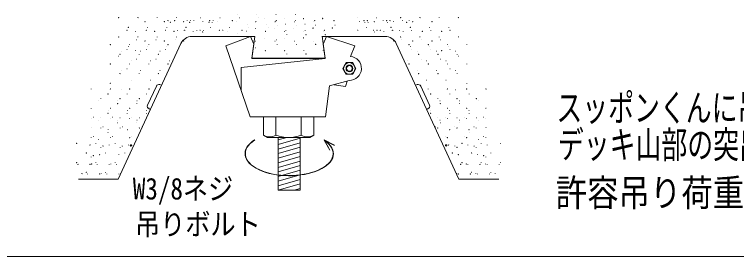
# Model space of a CAD drawing. Units: millimetres, scale not verified. Extents: x -2848 to 2851, y -2045 to 2045.
# Drawn here: x -1297 to -547, y 511 to 762 of the extents above; entities that cross this region are included whole.
import ezdxf
from ezdxf.enums import TextEntityAlignment as Align

# ---------------------------------------------------------------- set-up
doc = ezdxf.new("R2010")
doc.units = ezdxf.units.MM
doc.header["$LTSCALE"] = 8
doc.linetypes.add('DASHED1', pattern=[1.8, 1.2, -0.6])
doc.layers.add('0-0_0', color=4, linetype='Continuous', lineweight=9)
doc.styles.add('ＭＳ ゴシック', font='')
doc.styles.get('ＭＳ ゴシック').set_extended_font_data('MS Gothic')

msp = doc.modelspace()

# ---------------------------------------------------------------- linework, layer by layer
at = {"layer": '0-0_0', "color": 2, "lineweight": 18}
for p, q in [((-1112.909, 739.323), (-1047.582, 739.323)), ((-1047.582, 739.323), (-1050.576, 716.81)), ((-977.648, 739.438), (-974.638, 716.81)), ((-912.306, 739.323), (-977.633, 739.323)), ((-1050.623, 716.456), (-974.591, 716.456)), ((-974.638, 716.81), (-1050.576, 716.81)), ((-1159.018, 667.983), (-1149.875, 687.755)), ((-1146.292, 689.255), (-1144.425, 688.569)), ((-878.922, 689.255), (-880.79, 688.569)), ((-866.197, 667.983), (-875.339, 687.755)), ((-1157.398, 664.034), (-1156.011, 663.525)), ((-867.816, 664.034), (-869.203, 663.525)), ((-1313.403, 510.846), (2848.301, 510.846))]:
    msp.add_line(p, q, dxfattribs=at)
at = {"layer": '0-0_0', "color": 6, "lineweight": 18}
for p, q in [((-1052.13, 739.323), (-1077.678, 729.676)), ((-973.085, 739.323), (-943.856, 729.658)), ((-1077.678, 729.676), (-1052.435, 655.664)), ((-943.856, 729.658), (-948.328, 718.569)), ((-1050.623, 716.456), (-974.591, 716.456)), ((-945.981, 712.049), (-942.543, 706.094)), ((-942.543, 706.094), (-945.981, 700.139)), ((-1052.435, 655.664), (-974.313, 655.664)), ((-986.489, 655.664), (-1038.726, 655.664)), ((-1025.666, 655.664), (-1025.666, 636.78)), ((-999.548, 655.664), (-999.548, 636.78)), ((-990.653, 634.375), (-1034.562, 634.375)), ((-1023.266, 579.632), (-1023.266, 634.375)), ((-1023.266, 627.114), (-1000.457, 633.698)), ((-1000.457, 634.375), (-1000.457, 579.632)), ((-1023.266, 622.366), (-1000.457, 628.95)), ((-1023.266, 617.618), (-1000.457, 624.202)), ((-1023.266, 612.87), (-1000.457, 619.453)), ((-1023.266, 608.121), (-1000.457, 614.705)), ((-1023.266, 603.373), (-1000.457, 609.957)), ((-1023.266, 598.625), (-1000.457, 605.209)), ((-1023.266, 593.877), (-1000.457, 600.461)), ((-1023.266, 589.129), (-1000.457, 595.712)), ((-1023.266, 584.38), (-1000.457, 590.964)), ((-1023.266, 579.632), (-1000.555, 586.187)), ((-1023.266, 579.632), (-1000.457, 579.632)), ((-1006.816, 579.632), (-1000.457, 581.468))]:
    msp.add_line(p, q, dxfattribs=at)
at = {"layer": '0-0_0', "color": 6, "linetype": 'DASHED1', "lineweight": 18}
msp.add_line((-1023.266, 631.862), (-1014.558, 634.375), dxfattribs=at)
at = {"layer": '0-0_0', "color": 3, "lineweight": 18}
for p, q in [((-975.723, 631.939), (-964.858, 626.299)), ((-975.723, 631.939), (-969.707, 621.278)), ((-975.493, 631.717), (-964.901, 626.218)), ((-975.493, 631.717), (-969.628, 621.323)), ((-969.588, 621.346), (-975.378, 631.606)), ((-964.922, 626.178), (-975.378, 631.606)), ((-969.549, 621.368), (-975.262, 631.494)), ((-964.942, 626.138), (-975.262, 631.494))]:
    msp.add_line(p, q, dxfattribs=at)
at = {"layer": '0-0_0', "color": 6, "lineweight": 18}
for points in [[(-1052.13, 739.323), (-1048.666, 731.174), (-1050.623, 716.456)], [(-973.085, 739.323), (-976.549, 731.174), (-974.591, 716.456)], [(-1061.758, 682.997), (-1061.758, 707.18), (-974.591, 716.456)], [(-956.295, 706.094), (-952.857, 712.049), (-945.981, 712.049)], [(-945.981, 700.139), (-952.857, 700.139), (-956.295, 706.094)], [(-949.574, 693.573), (-969.91, 687.901), (-974.313, 655.664)], [(-965.283, 689.191), (-953.327, 687.42), (-951.726, 692.737)], [(-1038.726, 655.664), (-1038.726, 636.78), (-1034.562, 634.375)], [(-986.489, 655.664), (-986.489, 636.78), (-990.653, 634.375)]]:
    msp.add_lwpolyline(points, dxfattribs=at)
at = {"layer": '0-0_0', "color": 2, "lineweight": 18}
for points in [[(-1124.36, 731.964), (-1189.43, 591.253), (-1230.937, 591.253)], [(-900.854, 731.964), (-835.786, 591.253), (-794.278, 591.253)]]:
    msp.add_lwpolyline(points, dxfattribs=at)
at = {"layer": '0-0_0'}
for centre, radius in [((-1189.07, 758.758), 0.1), ((-1169.07, 758.758), 0.1), ((-1149.07, 758.758), 0.1), ((-1129.07, 758.758), 0.1), ((-1103.83, 758.593), 0.1), ((-1083.83, 758.593), 0.1), ((-1065.577, 761.979), 0.1), ((-1063.83, 758.593), 0.1), ((-1045.577, 761.979), 0.1), ((-1043.83, 758.593), 0.1), ((-1025.577, 761.979), 0.1), ((-1005.577, 761.979), 0.1), ((-997.125, 758.06), 0.1), ((-977.125, 758.06), 0.1), ((-941.385, 758.593), 0.1), ((-921.385, 758.593), 0.1), ((-896.145, 758.758), 0.1), ((-876.145, 758.758), 0.1), ((-856.145, 758.758), 0.1), ((-836.145, 758.758), 0.1), ((-1161.638, 754.563), 0.1), ((-1141.638, 754.563), 0.1), ((-1137.916, 755.69), 0.1), ((-1135.326, 753.914), 0.1), ((-1130.946, 755.69), 0.1), ((-1121.638, 754.563), 0.1), ((-1117.916, 755.69), 0.1), ((-1115.326, 753.914), 0.1), ((-1114.5, 755.69), 0.1), ((-1110.946, 755.69), 0.1), ((-1101.638, 754.563), 0.1), ((-1095.326, 753.914), 0.1), ((-1094.5, 755.69), 0.1), ((-1091.91, 753.914), 0.1), ((-1090.946, 755.69), 0.1), ((-1086.398, 754.722), 0.1), ((-1070.946, 755.69), 0.1), ((-1066.398, 754.722), 0.1), ((-1055.577, 751.979), 0.1), ((-1046.692, 754.404), 0.1), ((-1046.398, 754.722), 0.1), ((-1037.176, 757.466), 0.1), ((-1035.577, 751.979), 0.1), ((-1026.692, 754.404), 0.1), ((-1026.398, 754.722), 0.1), ((-1025.386, 755.69), 0.1), ((-1024.418, 751.018), 0.1), ((-1017.176, 757.466), 0.1), ((-1015.577, 751.979), 0.1), ((-1006.692, 754.404), 0.1), ((-1005.386, 755.69), 0.1), ((-1004.418, 751.018), 0.1), ((-997.176, 757.466), 0.1), ((-995.577, 751.979), 0.1), ((-986.692, 754.404), 0.1), ((-985.386, 755.69), 0.1), ((-984.418, 751.018), 0.1), ((-977.176, 757.466), 0.1), ((-965.386, 755.69), 0.1), ((-964.418, 751.018), 0.1), ((-938.817, 754.722), 0.1), ((-934.268, 755.69), 0.1), ((-933.304, 753.914), 0.1), ((-930.714, 755.69), 0.1), ((-929.889, 753.914), 0.1), ((-923.577, 754.563), 0.1), ((-914.268, 755.69), 0.1), ((-910.714, 755.69), 0.1), ((-909.889, 753.914), 0.1), ((-907.299, 755.69), 0.1), ((-903.577, 754.563), 0.1), ((-894.268, 755.69), 0.1), ((-889.889, 753.914), 0.1), ((-887.299, 755.69), 0.1), ((-883.577, 754.563), 0.1), ((-863.577, 754.563), 0.1), ((-1180.354, 745.696), 0.1), ((-1179.07, 748.758), 0.1), ((-1171.638, 744.563), 0.1), ((-1160.354, 745.696), 0.1), ((-1159.07, 748.758), 0.1), ((-1151.638, 744.563), 0.1), ((-1140.354, 745.696), 0.1), ((-1139.07, 748.758), 0.1), ((-1131.638, 744.563), 0.1), ((-1127.916, 745.69), 0.1), ((-1120.946, 745.69), 0.1), ((-1120.354, 745.696), 0.1), ((-1119.07, 748.758), 0.1), ((-1111.638, 744.563), 0.1), ((-1107.916, 745.69), 0.1), ((-1104.5, 745.69), 0.1), ((-1101.91, 743.914), 0.1), ((-1100.946, 745.69), 0.1), ((-1093.83, 748.593), 0.1), ((-1084.5, 745.69), 0.1), ((-1080.946, 745.69), 0.1), ((-1076.398, 744.722), 0.1), ((-1073.83, 748.593), 0.1), ((-1060.946, 745.69), 0.1), ((-1056.398, 744.722), 0.1), ((-1053.83, 748.593), 0.1), ((-1047.176, 747.466), 0.1), ((-1036.692, 744.404), 0.1), ((-1036.398, 744.722), 0.1), ((-1033.83, 748.593), 0.1), ((-1027.176, 747.466), 0.1), ((-1016.692, 744.404), 0.1), ((-1016.398, 744.722), 0.1), ((-1015.386, 745.69), 0.1), ((-1007.176, 747.466), 0.1), ((-996.692, 744.404), 0.1), ((-995.386, 745.69), 0.1), ((-987.176, 747.466), 0.1), ((-987.125, 748.06), 0.1), ((-976.692, 744.404), 0.1), ((-975.386, 745.69), 0.1), ((-967.125, 748.06), 0.1), ((-940.714, 745.69), 0.1), ((-931.385, 748.593), 0.1), ((-924.268, 745.69), 0.1), ((-923.304, 743.914), 0.1), ((-920.714, 745.69), 0.1), ((-917.299, 745.69), 0.1), ((-913.577, 744.563), 0.1), ((-906.145, 748.758), 0.1), ((-904.861, 745.696), 0.1), ((-904.268, 745.69), 0.1), ((-897.299, 745.69), 0.1), ((-893.577, 744.563), 0.1), ((-886.145, 748.758), 0.1), ((-884.861, 745.696), 0.1), ((-873.577, 744.563), 0.1), ((-866.145, 748.758), 0.1), ((-864.861, 745.696), 0.1), ((-853.577, 744.563), 0.1), ((-846.145, 748.758), 0.1), ((-844.861, 745.696), 0.1), ((-1189.07, 738.758), 0.1), ((-1170.354, 735.696), 0.1), ((-1169.07, 738.758), 0.1), ((-1150.354, 735.696), 0.1), ((-1149.07, 738.758), 0.1), ((-1130.354, 735.696), 0.1), ((-1129.07, 738.758), 0.1), ((-1065.577, 741.979), 0.1), ((-1037.176, 737.466), 0.1), ((-1025.386, 735.69), 0.1), ((-1017.176, 737.466), 0.1), ((-1014.418, 741.018), 0.1), ((-997.176, 737.466), 0.1), ((-997.125, 738.06), 0.1), ((-994.418, 741.018), 0.1), ((-974.418, 741.018), 0.1), ((-896.145, 738.758), 0.1), ((-894.861, 735.696), 0.1), ((-876.145, 738.758), 0.1), ((-874.861, 735.696), 0.1), ((-856.145, 738.758), 0.1), ((-854.861, 735.696), 0.1), ((-836.145, 738.758), 0.1), ((-1197.786, 730.699), 0.1), ((-1179.07, 728.758), 0.1), ((-1177.786, 730.699), 0.1), ((-1161.638, 734.563), 0.1), ((-1159.07, 728.758), 0.1), ((-1157.786, 730.699), 0.1), ((-1141.638, 734.563), 0.1), ((-1139.07, 728.758), 0.1), ((-1137.786, 730.699), 0.1), ((-1121.638, 734.563), 0.1), ((-1046.692, 734.404), 0.1), ((-1026.692, 734.404), 0.1), ((-1024.418, 731.018), 0.1), ((-1006.692, 734.404), 0.1), ((-1004.418, 731.018), 0.1), ((-986.692, 734.404), 0.1), ((-984.418, 731.018), 0.1), ((-903.577, 734.563), 0.1), ((-887.429, 730.699), 0.1), ((-886.145, 728.758), 0.1), ((-883.577, 734.563), 0.1), ((-867.429, 730.699), 0.1), ((-866.145, 728.758), 0.1), ((-863.577, 734.563), 0.1), ((-847.429, 730.699), 0.1), ((-846.145, 728.758), 0.1), ((-827.429, 730.699), 0.1), ((-1187.786, 720.699), 0.1), ((-1186.165, 723.926), 0.1), ((-1180.354, 725.696), 0.1), ((-1171.638, 724.563), 0.1), ((-1167.786, 720.699), 0.1), ((-1166.165, 723.926), 0.1), ((-1160.354, 725.696), 0.1), ((-1147.786, 720.699), 0.1), ((-1146.165, 723.926), 0.1), ((-1140.354, 725.696), 0.1), ((-1047.176, 727.466), 0.1), ((-1036.692, 724.404), 0.1), ((-1016.692, 724.404), 0.1), ((-1014.418, 721.018), 0.1), ((-996.692, 724.404), 0.1), ((-994.418, 721.018), 0.1), ((-976.692, 724.404), 0.1), ((-884.861, 725.696), 0.1), ((-879.05, 723.926), 0.1), ((-877.429, 720.699), 0.1), ((-864.861, 725.696), 0.1), ((-859.05, 723.926), 0.1), ((-857.429, 720.699), 0.1), ((-853.577, 724.563), 0.1), ((-844.861, 725.696), 0.1), ((-839.05, 723.926), 0.1), ((-837.429, 720.699), 0.1), ((-1189.07, 718.758), 0.1), ((-1176.165, 713.926), 0.1), ((-1170.354, 715.696), 0.1), ((-1156.165, 713.926), 0.1), ((-1150.354, 715.696), 0.1), ((-1136.165, 713.926), 0.1), ((-889.05, 713.926), 0.1), ((-874.861, 715.696), 0.1), ((-869.05, 713.926), 0.1), ((-854.861, 715.696), 0.1), ((-849.05, 713.926), 0.1), ((-836.145, 718.758), 0.1), ((-1197.786, 710.699), 0.1), ((-1180.354, 705.696), 0.1), ((-1177.786, 710.699), 0.1), ((-1157.786, 710.699), 0.1), ((-1137.786, 710.699), 0.1), ((-1024.418, 711.018), 0.1), ((-887.429, 710.699), 0.1), ((-867.429, 710.699), 0.1), ((-847.429, 710.699), 0.1), ((-844.861, 705.696), 0.1), ((-827.429, 710.699), 0.1), ((-1187.786, 700.699), 0.1), ((-1186.165, 703.926), 0.1), ((-1167.786, 700.699), 0.1), ((-1166.165, 703.926), 0.1), ((-1147.786, 700.699), 0.1), ((-1146.165, 703.926), 0.1), ((-879.05, 703.926), 0.1), ((-877.429, 700.699), 0.1), ((-859.05, 703.926), 0.1), ((-857.429, 700.699), 0.1), ((-839.05, 703.926), 0.1), ((-837.429, 700.699), 0.1), ((-1197.786, 690.699), 0.1), ((-1176.165, 693.926), 0.1), ((-1156.165, 693.926), 0.1), ((-869.05, 693.926), 0.1), ((-849.05, 693.926), 0.1), ((-827.429, 690.699), 0.1), ((-1217.639, 684.741), 0.1), ((-1197.639, 684.741), 0.1), ((-1186.165, 683.926), 0.1), ((-1177.639, 684.741), 0.1), ((-1157.639, 684.741), 0.1), ((-867.575, 684.741), 0.1), ((-847.575, 684.741), 0.1), ((-839.05, 683.926), 0.1), ((-827.575, 684.741), 0.1), ((-807.575, 684.741), 0.1), ((-1200.182, 679.547), 0.1), ((-1180.182, 679.547), 0.1), ((-1160.182, 679.547), 0.1), ((-865.032, 679.547), 0.1), ((-845.032, 679.547), 0.1), ((-825.032, 679.547), 0.1), ((-1209.993, 672.419), 0.1), ((-1207.639, 674.741), 0.1), ((-1190.182, 669.547), 0.1), ((-1189.993, 672.419), 0.1), ((-1187.639, 674.741), 0.1), ((-1170.182, 669.547), 0.1), ((-1169.993, 672.419), 0.1), ((-1167.639, 674.741), 0.1), ((-857.575, 674.741), 0.1), ((-855.222, 672.419), 0.1), ((-855.032, 669.547), 0.1), ((-837.575, 674.741), 0.1), ((-835.222, 672.419), 0.1), ((-835.032, 669.547), 0.1), ((-817.575, 674.741), 0.1), ((-815.222, 672.419), 0.1), ((-1217.639, 664.741), 0.1), ((-1199.993, 662.419), 0.1), ((-1197.639, 664.741), 0.1), ((-1179.993, 662.419), 0.1), ((-1177.639, 664.741), 0.1), ((-1159.993, 662.419), 0.1), ((-1157.639, 664.741), 0.1), ((-867.575, 664.741), 0.1), ((-865.222, 662.419), 0.1), ((-847.575, 664.741), 0.1), ((-845.222, 662.419), 0.1), ((-827.575, 664.741), 0.1), ((-825.222, 662.419), 0.1), ((-807.575, 664.741), 0.1), ((-1217.574, 654.154), 0.1), ((-1215.344, 655.49), 0.1), ((-1207.639, 654.741), 0.1), ((-1200.182, 659.547), 0.1), ((-1197.574, 654.154), 0.1), ((-1195.344, 655.49), 0.1), ((-1187.639, 654.741), 0.1), ((-1180.182, 659.547), 0.1), ((-1177.574, 654.154), 0.1), ((-1175.344, 655.49), 0.1), ((-1167.639, 654.741), 0.1), ((-1160.182, 659.547), 0.1), ((-865.032, 659.547), 0.1), ((-857.575, 654.741), 0.1), ((-849.87, 655.49), 0.1), ((-847.641, 654.154), 0.1), ((-845.032, 659.547), 0.1), ((-837.575, 654.741), 0.1), ((-829.87, 655.49), 0.1), ((-827.641, 654.154), 0.1), ((-825.032, 659.547), 0.1), ((-817.575, 654.741), 0.1), ((-809.87, 655.49), 0.1), ((-807.641, 654.154), 0.1), ((-1209.993, 652.419), 0.1), ((-1205.344, 645.49), 0.1), ((-1190.182, 649.547), 0.1), ((-1189.993, 652.419), 0.1), ((-1185.344, 645.49), 0.1), ((-1170.182, 649.547), 0.1), ((-1169.993, 652.419), 0.1), ((-1165.344, 645.49), 0.1), ((-859.87, 645.49), 0.1), ((-855.222, 652.419), 0.1), ((-855.032, 649.547), 0.1), ((-839.87, 645.49), 0.1), ((-835.222, 652.419), 0.1), ((-835.032, 649.547), 0.1), ((-819.87, 645.49), 0.1), ((-815.222, 652.419), 0.1), ((-1217.639, 644.741), 0.1), ((-1207.574, 644.154), 0.1), ((-1200.182, 639.547), 0.1), ((-1199.993, 642.419), 0.1), ((-1187.574, 644.154), 0.1), ((-1179.993, 642.419), 0.1), ((-1167.574, 644.154), 0.1), ((-857.641, 644.154), 0.1), ((-845.222, 642.419), 0.1), ((-837.641, 644.154), 0.1), ((-825.222, 642.419), 0.1), ((-825.032, 639.547), 0.1), ((-817.641, 644.154), 0.1), ((-807.575, 644.741), 0.1), ((-1217.574, 634.154), 0.1), ((-1215.344, 635.49), 0.1), ((-1209.993, 632.419), 0.1), ((-1197.574, 634.154), 0.1), ((-1195.344, 635.49), 0.1), ((-1177.574, 634.154), 0.1), ((-1175.344, 635.49), 0.1), ((-849.87, 635.49), 0.1), ((-847.641, 634.154), 0.1), ((-829.87, 635.49), 0.1), ((-827.641, 634.154), 0.1), ((-815.222, 632.419), 0.1), ((-809.87, 635.49), 0.1), ((-807.641, 634.154), 0.1), ((-1232.734, 628.314), 0.1), ((-1218.911, 626.532), 0.1), ((-1212.734, 628.314), 0.1), ((-1207.574, 624.154), 0.1), ((-1205.344, 625.49), 0.1), ((-1198.911, 626.532), 0.1), ((-1192.734, 628.314), 0.1), ((-1187.574, 624.154), 0.1), ((-1185.344, 625.49), 0.1), ((-1178.911, 626.532), 0.1), ((-1176.334, 626.166), 0.76), ((-848.88, 626.166), 0.76), ((-846.303, 626.532), 0.1), ((-839.87, 625.49), 0.1), ((-837.641, 624.154), 0.1), ((-832.48, 628.314), 0.1), ((-826.303, 626.532), 0.1), ((-819.87, 625.49), 0.1), ((-817.641, 624.154), 0.1), ((-812.48, 628.314), 0.1), ((-806.303, 626.532), 0.1), ((-792.48, 628.314), 0.1), ((-1222.734, 618.314), 0.1), ((-1215.344, 615.49), 0.1), ((-1208.911, 616.532), 0.1), ((-1202.734, 618.314), 0.1), ((-1188.911, 616.532), 0.1), ((-1182.734, 618.314), 0.1), ((-842.48, 618.314), 0.1), ((-836.303, 616.532), 0.1), ((-822.48, 618.314), 0.1), ((-816.303, 616.532), 0.1), ((-809.87, 615.49), 0.1), ((-802.48, 618.314), 0.1), ((-1232.734, 608.314), 0.1), ((-1217.574, 614.154), 0.1), ((-1212.734, 608.314), 0.1), ((-1192.734, 608.314), 0.1), ((-832.48, 608.314), 0.1), ((-812.48, 608.314), 0.1), ((-807.641, 614.154), 0.1), ((-792.48, 608.314), 0.1), ((-1231.397, 606.484), 0.1), ((-1218.911, 606.532), 0.1), ((-1217.194, 606.93), 0.1), ((-1211.397, 606.484), 0.1), ((-1198.911, 606.532), 0.1), ((-1197.194, 606.93), 0.1), ((-1191.397, 606.484), 0.1), ((-833.818, 606.484), 0.1), ((-828.021, 606.93), 0.1), ((-826.303, 606.532), 0.1), ((-813.818, 606.484), 0.1), ((-808.021, 606.93), 0.1), ((-806.303, 606.532), 0.1), ((-793.818, 606.484), 0.1), ((-1227.194, 596.93), 0.1), ((-1222.734, 598.314), 0.1), ((-1221.397, 596.484), 0.1), ((-1208.911, 596.532), 0.1), ((-1207.194, 596.93), 0.1), ((-1202.734, 598.314), 0.1), ((-1201.397, 596.484), 0.1), ((-1188.911, 596.532), 0.1), ((-1187.194, 596.93), 0.1), ((-838.021, 596.93), 0.1), ((-836.303, 596.532), 0.1), ((-823.818, 596.484), 0.1), ((-822.48, 598.314), 0.1), ((-818.021, 596.93), 0.1), ((-816.303, 596.532), 0.1), ((-803.818, 596.484), 0.1), ((-802.48, 598.314), 0.1), ((-798.021, 596.93), 0.1)]:
    msp.add_circle(centre, radius, dxfattribs=at)
at = {"layer": '0-0_0', "color": 6, "lineweight": 18}
for radius in [5.954, 3.502, 2.934]:
    msp.add_circle((-949.419, 706.094), radius, dxfattribs=at)
for centre, radius, start, end in [((-949.419, 706.094), 12.522, 269.289, 85), ((-1032.197, 648.09), 13.059, 240, 300), ((-1012.607, 671.043), 36.668, 249.136, 290.864), ((-993.018, 648.09), 13.059, 240, 300)]:
    msp.add_arc(centre, radius, start, end, dxfattribs=at)
at = {"layer": '0-0_0', "color": 2, "lineweight": 18}
for centre, major_axis, start_param, end_param in [((-1112.909, 726.57), (12.752, 0), 1.5707963, 2.705016), ((-912.306, 726.57), (12.752, 0), 0.4365767, 1.5707963), ((-1147.274, 686.531), (2.898, 0), 1.2217479, 2.7051207), ((-877.94, 686.531), (2.898, 0), 0.4364719, 1.9198447), ((-1156.416, 666.759), (2.898, 0), 2.7051207, 4.3633057), ((-868.798, 666.759), (2.898, 0), 5.0614723, 6.7196572)]:
    msp.add_ellipse(centre, major_axis=major_axis, ratio=0.991012, start_param=start_param, end_param=end_param, dxfattribs=at)
at = {"layer": '0-0_0', "color": 3, "lineweight": 18}
for major_axis, end_param in [((45.923, 0), 6.9324827), ((45.886, 0), 6.9303708), ((45.847, 0), 6.9282415), ((45.81, 0), 6.9260948), ((45.771, 0), 6.923948), ((45.734, 0), 6.9217664), ((45.695, 0), 6.9195673), ((45.658, 0), 6.9173681)]:
    msp.add_ellipse((-1011.862, 617.648), major_axis=major_axis, ratio=0.5, start_param=2.472416, end_param=end_param, dxfattribs=at)
at = {"layer": '0-0_0'}
msp.add_ellipse((-1011.862, 617.648), major_axis=(45.619, 0), ratio=0.5, start_param=2.472416, end_param=6.9151341, dxfattribs=at)

# ---------------------------------------------------------------- texts
at = {"layer": '0-0_0', "color": 7, "style": 'ＭＳ ゴシック'}
for s, height, width, p in [('スッポンくんに吊りボルトを２回転程度ねじ込み、', 28.15, 0.7, (-734.335, 642.755)), ('デッキ山部の突出部に垂直に押しあてる。', 28.15, 0.7, (-732.814, 604.481)), ('W3/8ネジ', 22.52, 0.85, (-1174.378, 563.299)), ('許容吊り荷重：９８０N/台', 28.15, 0.85, (-735.104, 554.546)), ('吊りボルト', 22.52, 0.85, (-1172.057, 526.502))]:
    msp.add_text(s, height=height, dxfattribs=dict(at, width=width)).set_placement(p, align=Align.BOTTOM_LEFT)

doc.saveas('drawing.dxf')
